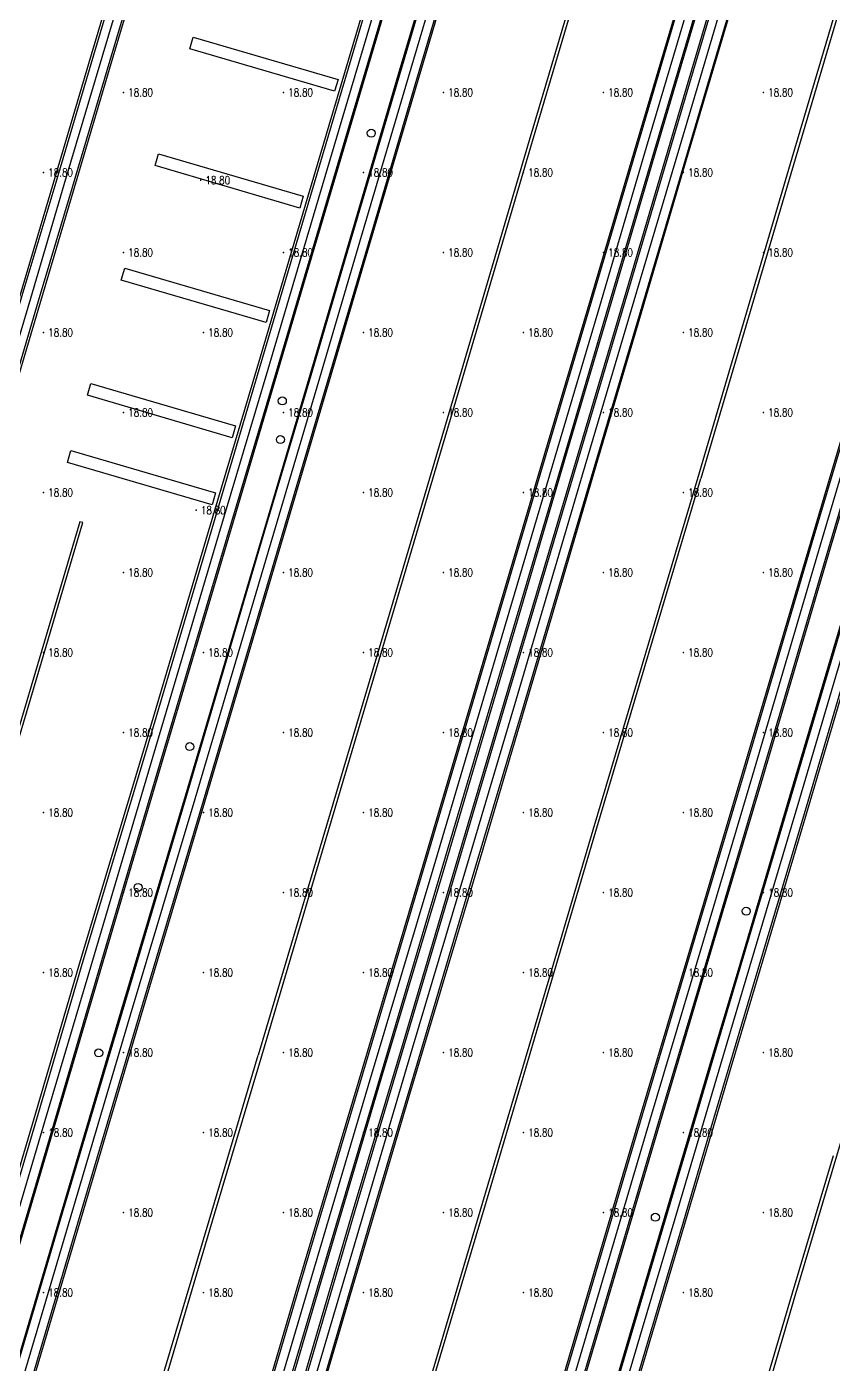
# Model space of a CAD drawing. Extents: x 404846 to 408477, y 3390929 to 3392894.
# Drawn here: x 405959.3 to 406060.1, y 3391855.4 to 3392022.6 of the extents above; entities that cross this region are included whole.
import ezdxf
from ezdxf.enums import TextEntityAlignment as Align

# ---------------------------------------------------------------- set-up
doc = ezdxf.new("R2010")
doc.units = 0
doc.header["$LTSCALE"] = 0.5
doc.layers.get('0').update_dxf_attribs({"linetype": 'CONTINUOUS'})
for name, color, linetype in [('3221', 6, 'CONTINUOUS'), ('FZTZ', 7, 'CONTINUOUS'), ('GCD', 1, 'CONTINUOUS'), ('GXYZ', 2, 'CONTINUOUS'), ('SXSS', 5, 'CONTINUOUS'), ('ZBTZ', 3, 'CONTINUOUS')]:
    doc.layers.add(name, color=color, linetype=linetype)
doc.styles.add('HZ', font='rs.shx', dxfattribs={"width": 0.8, "bigfont": 'hztxt.shx'})
doc.linetypes.add('1161', pattern='A,0,[149,AAA.SHX,S=0.15,R=0,X=0,Y=0],-1.6', length=1.6)

# ---------------------------------------------------------------- blocks, each defined once
blk = doc.blocks.new('GC200')
at = {"linetype": 'Continuous', "const_width": 0.2, "flags": 128}
blk.add_lwpolyline([(-0.1, 0, 1), (0.1, 0, 1)], format="xyb", close=True, dxfattribs=at)
blk = doc.blocks.new('gc188')
blk.add_circle((0, 0), 1)

msp = doc.modelspace()

# ---------------------------------------------------------------- linework, layer by layer
at = {"layer": '3221', "color": 6}
for points in [[(405952.697, 3391855.963, 19.012), (405961.542, 3391885.756, 18.81), (405967.419, 3391905.494, 18.71), (405975.086, 3391931.432, 18.919), (405983.298, 3391959.114, 18.721), (405989.444, 3391979.814, 18.691), (405993.647, 3391994.035, 18.717), (405998.361, 3392009.915, 18.953), (406001.819, 3392021.556, 19.015), (406006.193, 3392036.387, 18.886), (406012.251, 3392056.836, 18.788), (406018.873, 3392079.137, 18.933), (406036.272, 3392137.785, 18.817), (406006.552, 3392146.602, 18.817), (405989.183, 3392088.056, 18.918), (405982.531, 3392065.651, 18.788), (405976.464, 3392045.174, 18.886), (405972.094, 3392030.354, 19.015), (405968.644, 3392018.74, 18.953), (405963.923, 3392002.839, 18.717), (405959.726, 3391988.638, 18.691), (405953.579, 3391967.934, 18.721)], [(406094.128, 3392055.217, 18.862), (406082.622, 3392016.381, 18.929), (406074.314, 3391988.368, 18.94), (406068.536, 3391968.828, 18.873), (406064.027, 3391953.59, 18.723), (406060.389, 3391941.359, 18.736), (406055.863, 3391926.08, 18.832), (406049.171, 3391903.535, 18.827), (406046, 3391892.878, 18.779), (406043.619, 3391884.843, 18.88), (406040.286, 3391873.61, 18.717), (406036.209, 3391859.869, 18.811), (406031.461, 3391843.84, 18.905), (406026.821, 3391828.153, 19), (406021.905, 3391811.667, 18.952), (406016.079, 3391791.968, 18.811), (406007.09, 3391761.577, 18.838)], [(406028.75, 3391966.608, 18.782), (406035.544, 3391989.487, 18.955), (406043.188, 3392015.292, 18.985), (406052.387, 3392046.324, 18.824)], [(405953.455, 3391835.78, 19.059), (405960.564, 3391859.622, 19.028), (405964.81, 3391874.022, 18.907), (405972.234, 3391899.079, 18.716), (405980.331, 3391926.096, 18.585), (405990.151, 3391959.289, 18.712), (405995.899, 3391978.726, 18.783), (406000.912, 3391995.709, 19.113), (406006.982, 3392016.29, 19.267), (406013.363, 3392037.825, 19.066)], [(406082.11, 3392037.517, 18.824), (406072.91, 3392006.484, 18.985), (406065.264, 3391980.673, 18.955), (406058.468, 3391957.784, 18.782), (406050, 3391929.06, 18.72), (406043.865, 3391908.413, 18.759), (406037.221, 3391886.1, 18.818), (406031.035, 3391865.231, 18.747), (406024.804, 3391844.073, 18.672), (406016.904, 3391817.436, 18.731), (406011.454, 3391799.073, 18.97), (406000.825, 3391763.413, 18.711), (405971.162, 3391772.201, 18.711), (405981.746, 3391807.928, 18.97), (405981.735, 3391807.893, 18.97), (405987.184, 3391826.253, 18.731), (405995.075, 3391852.859, 18.672), (406001.305, 3391874.015, 18.747), (406007.499, 3391894.911, 18.818), (406014.152, 3391917.252, 18.759), (406020.282, 3391937.882, 18.72), (406028.75, 3391966.608, 18.782)], [(406043.084, 3392029.013, 19.066), (406036.71, 3392007.501, 19.267), (406030.644, 3391986.937, 19.113), (406025.627, 3391969.935, 18.783), (406019.878, 3391950.496, 18.712), (406010.042, 3391917.248, 18.585), (406001.957, 3391890.272, 18.716), (405994.538, 3391865.236, 18.648), (405990.285, 3391850.81, 19.028), (405983.182, 3391826.986, 18.649), (405977.885, 3391808.938, 18.811), (405967.387, 3391773.347, 18.593), (405937.616, 3391782.183, 18.593)]]:
    msp.add_polyline3d(points, dxfattribs=at)
at = {"layer": 'FZTZ', "linetype": 'Continuous', "flags": 128}
for points, elevation in [([(405980.09, 3392021.308), (405998.189, 3392016.009), (405997.753, 3392014.522), (405979.655, 3392019.821), (405980.09, 3392021.308)], 28.214), ([(405975.738, 3392006.722), (405993.837, 3392001.424), (405993.402, 3391999.937), (405975.303, 3392005.235), (405975.738, 3392006.722)], 28.635), ([(405971.519, 3391992.424), (405989.618, 3391987.125), (405989.183, 3391985.638), (405971.084, 3391990.937), (405971.519, 3391992.424)], 28.176), ([(405967.28, 3391978.015), (405985.379, 3391972.716), (405984.943, 3391971.229), (405966.845, 3391976.528), (405967.28, 3391978.015)], 28.176), ([(405964.78, 3391969.633), (405982.879, 3391964.334), (405982.444, 3391962.847), (405964.345, 3391968.146), (405964.78, 3391969.633)], 28.176)]:
    msp.add_lwpolyline(points, close=True, dxfattribs=dict(at, elevation=elevation))
at = {"layer": 'SXSS', "linetype": 'Continuous', "flags": 128}
for points, elevation in [([(406043.02, 3392078.993), (406047.582, 3392094.247), (406047.965, 3392094.132), (406043.403, 3392078.879), (406043.404, 3392078.88), (406033.597, 3392045.773), (406022.461, 3392008.247), (406013.55, 3391977.985)], 18.838), ([(406074.367, 3392071.811), (406078.365, 3392085.116), (406078.748, 3392085.001), (406074.75, 3392071.695), (406074.751, 3392071.697), (406055.316, 3392006.048), (406043.526, 3391966.123)], 18.82), ([(406043.02, 3392078.993), (406033.213, 3392045.887), (406022.077, 3392008.361), (406013.166, 3391978.098), (406013.166, 3391978.099), (406006.269, 3391954.897), (405995.489, 3391918.534), (405988.215, 3391894.051)], 18.778), ([(406074.367, 3392071.811), (406054.932, 3392006.161), (406043.143, 3391966.236), (406043.143, 3391966.237), (406030.033, 3391922.167), (406024.514, 3391903.546)], 18.748), ([(406013.55, 3391977.985), (406006.652, 3391954.783), (405995.872, 3391918.421), (405988.598, 3391893.937), (405988.598, 3391893.936), (405982.44, 3391873.288), (405976.222, 3391852.305), (405970.146, 3391831.785), (405965.718, 3391816.856), (405965.335, 3391816.97), (405969.762, 3391831.899), (405975.839, 3391852.419), (405982.057, 3391873.402), (405988.215, 3391894.051)], 18.735), ([(406024.514, 3391903.546), (406016.927, 3391877.88), (406010.018, 3391854.687), (406002.918, 3391830.751), (405996.737, 3391809.896), (405997.121, 3391809.783), (406003.301, 3391830.637), (406010.401, 3391854.573), (406017.31, 3391877.767), (406024.897, 3391903.433), (406024.897, 3391903.432), (406030.417, 3391922.053), (406043.526, 3391966.123)], 18.833), ([(405923.671, 3391818.278), (405921.337, 3391810.481), (405921.734, 3391810.362), (405924.055, 3391818.165), (405927.409, 3391829.554), (405933.219, 3391849.177), (405938.285, 3391866.181), (405938.285, 3391866.182), (405966.287, 3391960.617), (405965.903, 3391960.73), (405937.902, 3391866.295)], 18.682), ([(406079.968, 3391947.042), (406072.754, 3391922.69), (406064.66, 3391895.343), (406060.492, 3391881.41), (406060.492, 3391881.411), (406055.378, 3391864.225), (406051.647, 3391851.538), (406044.156, 3391826.343), (406035.228, 3391796.24), (406034.845, 3391796.353), (406043.772, 3391826.457), (406051.264, 3391851.652), (406054.994, 3391864.338), (406060.109, 3391881.525)], 18.726)]:
    msp.add_lwpolyline(points, dxfattribs=dict(at, elevation=elevation))
at = {"layer": 'ZBTZ', "linetype": '1161', "flags": 128}
for points, elevation in [([(405987.426, 3392154.296), (405988.256, 3392154.061), (405987.701, 3392152.195), (405972.098, 3392099.682), (405964.35, 3392073.654), (405941.575, 3391996.636), (405932.452, 3391965.874), (405925.063, 3391940.843), (405914.546, 3391905.496), (405893.36, 3391834.059), (405882.783, 3391798.487), (405881.182, 3391793.167), (405898.827, 3391787.909), (405900.434, 3391793.268), (405913.725, 3391838.099), (405921.753, 3391865.142), (405930.603, 3391894.954), (405936.421, 3391914.656), (405944.093, 3391940.61), (405952.31, 3391968.311), (405958.458, 3391989.014), (405962.656, 3392003.215), (405967.377, 3392019.116), (405970.826, 3392030.729), (405975.197, 3392045.549), (405981.264, 3392066.027), (405987.919, 3392088.321), (406005.319, 3392146.968), (406005.822, 3392148.818), (406006.771, 3392148.528)], 18.806), ([(406017.826, 3392079.448), (406011.204, 3392057.147), (406005.145, 3392036.697), (406000.772, 3392021.866), (405997.314, 3392010.226), (405992.599, 3391994.345), (405988.396, 3391980.124), (405982.278, 3391959.417), (405974.065, 3391931.734), (405966.292, 3391905.801), (405960.488, 3391886.067), (405951.643, 3391856.275), (405943.287, 3391827.987), (405930.419, 3391784.588), (405932.489, 3391783.974), (405945.407, 3391827.396), (405953.8, 3391855.636), (405962.645, 3391885.43), (405968.448, 3391905.189), (405976.115, 3391931.127), (405984.327, 3391958.809), (405990.478, 3391979.509), (405994.681, 3391993.728), (405999.395, 3392009.608), (406002.853, 3392021.25), (406007.227, 3392036.081), (406013.285, 3392056.53), (406019.926, 3392078.825), (406037.26, 3392137.25), (406035.156, 3392137.874), (406029.043, 3392117.267), (406017.823, 3392079.449)], 18.828), ([(406071.079, 3392127.192), (406073.176, 3392126.57), (406058.271, 3392076.323), (406048.82, 3392044.567), (406044.114, 3392028.708), (406037.741, 3392007.197), (406031.675, 3391986.633), (406026.657, 3391969.631), (406020.889, 3391950.197), (406011.052, 3391916.947), (406003.022, 3391889.96), (405995.553, 3391864.936), (405991.3, 3391850.509), (405984.197, 3391826.685), (405978.871, 3391808.556), (405968.447, 3391773.326), (405966.375, 3391773.939), (405976.799, 3391809.169), (405982.12, 3391827.3), (405989.223, 3391851.125), (405993.476, 3391865.55), (406000.934, 3391890.575), (406008.957, 3391917.571), (406018.793, 3391950.817), (406024.541, 3391970.256), (406029.576, 3391987.252), (406035.642, 3392007.817), (406042.016, 3392029.33), (406046.722, 3392045.19), (406056.157, 3392076.951)], 18.848), ([(405996.98, 3392109.756), (405990.42, 3392087.585), (405983.796, 3392065.276), (405977.73, 3392044.8), (405973.359, 3392029.979), (405969.909, 3392018.364), (405965.188, 3392002.465), (405960.983, 3391988.265), (405954.835, 3391967.561), (405946.618, 3391939.862), (405938.95, 3391913.906), (405933.088, 3391894.215), (405924.238, 3391864.405), (405916.051, 3391836.797), (405907.627, 3391808.451), (405934.86, 3391800.368), (405942.999, 3391828.072), (405951.355, 3391856.36), (405960.2, 3391886.152), (405966.004, 3391905.886), (405973.791, 3391931.815), (405982.004, 3391959.498), (405988.17, 3391980.191), (405992.373, 3391994.412), (405997.088, 3392010.293), (406000.546, 3392021.933), (406004.919, 3392036.764), (406010.978, 3392057.214), (406017.62, 3392079.509), (406028.696, 3392116.842), (406017.908, 3392120.045), (406013.966, 3392121.216)], 18.831), ([(406089.221, 3392056.96), (406083.354, 3392037.149), (406074.153, 3392006.115), (406066.507, 3391980.304), (406059.712, 3391957.416), (406051.23, 3391928.695), (406045.095, 3391908.047), (406038.459, 3391885.733), (406026.042, 3391843.707), (406018.142, 3391817.069), (406012.692, 3391798.705), (406001.53, 3391761.165), (406005.275, 3391760.047), (406014.855, 3391792.33), (406020.682, 3391812.03), (406025.597, 3391828.516), (406030.237, 3391844.203), (406034.985, 3391860.232), (406039.062, 3391873.972), (406042.425, 3391885.197), (406044.806, 3391893.232), (406047.977, 3391903.89), (406054.669, 3391926.434), (406059.196, 3391941.713), (406062.834, 3391953.945), (406067.364, 3391969.175), (406073.143, 3391988.715), (406081.451, 3392016.728), (406092.917, 3392055.584), (406111.314, 3392117.623), (406107.567, 3392118.802), (406089.225, 3392056.958)], 18.824), ([(406060.084, 3392090.99), (406055.954, 3392077.011), (406046.519, 3392045.25), (406041.813, 3392029.39), (406035.439, 3392007.877), (406029.373, 3391987.312), (406024.326, 3391970.319), (406018.578, 3391950.88), (406008.742, 3391917.635), (406000.686, 3391890.649), (405993.229, 3391865.623), (405988.976, 3391851.198), (405981.873, 3391827.373), (405976.567, 3391809.238), (405966.064, 3391773.739), (405964.539, 3391768.492), (405937.247, 3391776.529), (405938.861, 3391781.813), (405949.387, 3391817.302), (405954.702, 3391835.411), (405961.81, 3391859.253), (405966.056, 3391873.654), (405973.48, 3391898.709), (405981.544, 3391925.734), (405991.365, 3391958.93), (405997.113, 3391978.367), (406002.136, 3391995.348), (406008.206, 3392015.928), (406014.586, 3392037.463), (406019.295, 3392053.333), (406028.79, 3392085.08), (406033.012, 3392099.08)], 18.872), ([(406093.639, 3392081.037), (406086.739, 3392057.695), (406080.888, 3392037.879), (406071.688, 3392006.846), (406064.042, 3391981.035), (406057.246, 3391958.146), (406048.747, 3391929.432), (406042.612, 3391908.786), (406035.971, 3391886.471), (406023.554, 3391844.443), (406015.655, 3391817.807), (406010.205, 3391799.444), (405999.644, 3391763.845), (405998.121, 3391758.826), (405997.71, 3391758.488), (405970.798, 3391766.486), (405972.976, 3391773.763), (405982.917, 3391807.362), (405988.255, 3391825.483), (405995.358, 3391849.306), (405999.612, 3391863.735), (406007.048, 3391888.771), (406015.102, 3391915.744), (406024.941, 3391949), (406030.675, 3391968.446), (406035.693, 3391985.447), (406041.758, 3392006.009), (406048.13, 3392027.517), (406052.835, 3392043.375), (406059.684, 3392066.19), (406066.428, 3392089.108)], 18.787), ([(406102.406, 3392078.338), (406095.391, 3392054.842), (406083.885, 3392016.006), (406075.578, 3391987.994), (406069.799, 3391968.454), (406065.29, 3391953.216), (406061.676, 3391940.977), (406057.15, 3391925.699), (406050.458, 3391903.152), (406047.287, 3391892.495), (406044.906, 3391884.462), (406041.567, 3391873.232), (406037.49, 3391859.49), (406032.742, 3391843.461), (406028.101, 3391827.772), (406023.186, 3391811.287), (406017.36, 3391791.589), (406008.371, 3391761.252)], 18.848)]:
    msp.add_lwpolyline(points, dxfattribs=dict(at, elevation=elevation))
for points, elevation in [([(405981.508, 3392065.955), (405975.441, 3392045.477), (405971.071, 3392030.656), (405967.621, 3392019.043), (405962.9, 3392003.142), (405958.651, 3391988.957), (405952.504, 3391968.253), (405944.287, 3391940.552), (405936.615, 3391914.599), (405930.815, 3391894.891), (405921.964, 3391865.079), (405900.686, 3391793.405), (405902.771, 3391792.787), (405924.027, 3391864.468), (405932.877, 3391894.278), (405938.739, 3391913.969), (405946.39, 3391939.929), (405954.608, 3391967.629), (405960.755, 3391988.332), (405964.984, 3392002.525), (405969.705, 3392018.425), (405973.155, 3392030.04), (405977.525, 3392044.861), (405983.592, 3392065.337), (405990.259, 3392087.627), (406007.591, 3392146.048), (406005.468, 3392146.678), (405988.136, 3392088.256), (405981.508, 3392065.955)], 18.839), ([(406026.288, 3392085.824), (406041.828, 3392138.29), (406038.068, 3392139.293), (406020.112, 3392078.77), (406013.441, 3392056.484), (406007.383, 3392036.035), (406003.009, 3392021.204), (405999.551, 3392009.562), (405994.836, 3391993.682), (405990.634, 3391979.463), (405984.501, 3391958.757), (405976.289, 3391931.076), (405968.622, 3391905.137), (405962.789, 3391885.387), (405953.944, 3391855.593), (405945.55, 3391827.354), (405931.967, 3391781.856), (405935.854, 3391780.683), (405946.945, 3391818.019), (405952.261, 3391836.133), (405959.37, 3391859.976), (405963.615, 3391874.375), (405971.04, 3391899.432), (405979.117, 3391926.457), (405988.937, 3391959.648), (405994.678, 3391979.086), (405999.691, 3391996.07), (406005.761, 3392016.651), (406012.143, 3392038.187), (406016.851, 3392054.058), (406026.288, 3392085.824)], 18.86), ([(406041.404, 3392136.026), (406043.477, 3392135.411), (406028.563, 3392085.136), (406028.322, 3392084.348), (406014.383, 3392037.523), (406008.002, 3392015.988), (406001.932, 3391995.408), (405996.907, 3391978.428), (405991.159, 3391958.991), (405981.338, 3391925.796), (405973.241, 3391898.777), (405965.825, 3391873.722), (405961.579, 3391859.321), (405954.47, 3391835.479), (405949.155, 3391817.37), (405938.729, 3391782.173), (405936.648, 3391782.792), (405947.079, 3391817.98), (405952.396, 3391836.093), (405959.505, 3391859.936), (405963.75, 3391874.336), (405971.174, 3391899.393), (405979.231, 3391926.423), (405989.051, 3391959.614), (405994.807, 3391979.048), (405999.819, 3391996.032), (406005.89, 3392016.613), (406012.271, 3392038.149), (406016.98, 3392054.02), (406026.178, 3392084.985), (406041.404, 3392136.026)], 18.889), ([(406057.035, 3392066.505), (406075.347, 3392128.252), (406073.988, 3392128.626), (406058.456, 3392076.268), (406049.001, 3392044.514), (406044.295, 3392028.654), (406037.922, 3392007.143), (406031.856, 3391986.579), (406026.838, 3391969.577), (406021.105, 3391950.133), (406011.267, 3391916.883), (406003.215, 3391889.912), (405995.776, 3391864.87), (405991.523, 3391850.443), (405984.42, 3391826.619), (405979.081, 3391808.494), (405968.029, 3391771.141), (405969.332, 3391770.726), (405980.465, 3391808.307), (405985.885, 3391826.639), (405993.775, 3391853.243), (406000.005, 3391874.399), (406006.242, 3391895.277), (406012.875, 3391917.632), (406019.004, 3391938.261), (406027.521, 3391966.98), (406034.309, 3391989.853), (406041.953, 3392015.658), (406051.153, 3392046.69), (406057.035, 3392066.505)], 18.819), ([(406066.022, 3392088.471), (406059.308, 3392065.831), (406053.466, 3392046.005), (406044.266, 3392014.972), (406036.622, 3391989.167), (406029.828, 3391966.288), (406021.306, 3391937.578), (406015.175, 3391916.947), (406008.522, 3391894.606), (406008.527, 3391894.606), (406002.333, 3391873.711), (405996.102, 3391852.555), (405988.212, 3391825.948), (405982.778, 3391807.622), (405972.283, 3391772.198), (405970.182, 3391772.821), (405980.676, 3391808.245), (405986.129, 3391826.566), (405994.019, 3391853.171), (406000.25, 3391874.327), (406006.444, 3391895.223), (406013.091, 3391917.568), (406019.221, 3391938.197), (406027.729, 3391966.911), (406034.523, 3391989.79), (406042.167, 3392015.594), (406051.366, 3392046.627), (406057.232, 3392066.433), (406057.22, 3392066.45), (406074.926, 3392126.152), (406077.014, 3392125.532), (406066.022, 3392088.471)], 18.79), ([(406081.077, 3392037.824), (406071.877, 3392006.79), (406064.231, 3391980.979), (406057.434, 3391958.09), (406048.935, 3391929.376), (406042.8, 3391908.73), (406036.16, 3391886.415), (406023.742, 3391844.387), (406015.843, 3391817.751), (406010.393, 3391799.388), (405999.888, 3391763.977), (406001.985, 3391763.352), (406012.508, 3391798.76), (406017.958, 3391817.123), (406025.858, 3391843.761), (406038.3, 3391885.779), (406044.945, 3391908.092), (406051.08, 3391928.739), (406059.554, 3391957.463), (406066.35, 3391980.351), (406073.996, 3392006.162), (406083.196, 3392037.196), (406089.063, 3392057.007), (406106.705, 3392116.641), (406104.61, 3392117.263), (406086.927, 3392057.64), (406081.077, 3392037.824)], 18.799), ([(406110.882, 3392115.475), (406113.001, 3392114.847), (406095.181, 3392054.904), (406083.675, 3392016.068), (406075.368, 3391988.056), (406069.59, 3391968.516), (406065.081, 3391953.278), (406061.434, 3391941.048), (406056.908, 3391925.77), (406050.216, 3391903.224), (406047.045, 3391892.567), (406044.664, 3391884.534), (406041.358, 3391873.294), (406037.28, 3391859.552), (406032.533, 3391843.523), (406027.892, 3391827.834), (406022.977, 3391811.349), (406017.151, 3391791.651), (406008.228, 3391761.516), (406006.121, 3391762.143), (406015.035, 3391792.277), (406020.861, 3391811.977), (406025.777, 3391828.463), (406030.417, 3391844.149), (406035.165, 3391860.179), (406039.242, 3391873.919), (406042.584, 3391885.151), (406044.965, 3391893.185), (406048.135, 3391903.843), (406054.827, 3391926.387), (406059.354, 3391941.666), (406062.992, 3391953.898), (406067.494, 3391969.136), (406073.272, 3391988.676), (406081.58, 3392016.689), (406093.086, 3392055.525), (406110.882, 3392115.475)], 18.847)]:
    msp.add_lwpolyline(points, close=True, dxfattribs=dict(at, elevation=elevation))

# ---------------------------------------------------------------- block references
at = {"layer": 'GCD', "linetype": 'Continuous'}
ref = msp.add_blockref('GC200', (405971.358, 3392014.379, 18.8), dxfattribs=dict(at, xscale=0.5, yscale=0.5, zscale=0.5))
ref.add_attrib('height', '18.80', dxfattribs={"linetype": 'Continuous', "height": 1, "style": 'HZ', "width": 0.8}).set_placement((405971.958, 3392014.379, 18.8), align=Align.MIDDLE_LEFT)
ref = msp.add_blockref('GC200', (405991.358, 3392014.379, 18.8), dxfattribs=dict(at, xscale=0.5, yscale=0.5, zscale=0.5))
ref.add_attrib('height', '18.80', dxfattribs={"linetype": 'Continuous', "height": 1, "style": 'HZ', "width": 0.8}).set_placement((405991.958, 3392014.379, 18.8), align=Align.MIDDLE_LEFT)
ref = msp.add_blockref('GC200', (406011.358, 3392014.379, 18.8), dxfattribs=dict(at, xscale=0.5, yscale=0.5, zscale=0.5))
ref.add_attrib('height', '18.80', dxfattribs={"linetype": 'Continuous', "height": 1, "style": 'HZ', "width": 0.8}).set_placement((406011.958, 3392014.379, 18.8), align=Align.MIDDLE_LEFT)
ref = msp.add_blockref('GC200', (406031.358, 3392014.379, 18.8), dxfattribs=dict(at, xscale=0.5, yscale=0.5, zscale=0.5))
ref.add_attrib('height', '18.80', dxfattribs={"linetype": 'Continuous', "height": 1, "style": 'HZ', "width": 0.8}).set_placement((406031.958, 3392014.379, 18.8), align=Align.MIDDLE_LEFT)
ref = msp.add_blockref('GC200', (406051.358, 3392014.379, 18.8), dxfattribs=dict(at, xscale=0.5, yscale=0.5, zscale=0.5))
ref.add_attrib('height', '18.80', dxfattribs={"linetype": 'Continuous', "height": 1, "style": 'HZ', "width": 0.8}).set_placement((406051.958, 3392014.379, 18.8), align=Align.MIDDLE_LEFT)
ref = msp.add_blockref('GC200', (405961.358, 3392004.379, 18.8), dxfattribs=dict(at, xscale=0.5, yscale=0.5, zscale=0.5))
ref.add_attrib('height', '18.80', dxfattribs={"linetype": 'Continuous', "height": 1, "style": 'HZ', "width": 0.8}).set_placement((405961.958, 3392004.379, 18.8), align=Align.MIDDLE_LEFT)
ref = msp.add_blockref('GC200', (405981.007, 3392003.405, 18.8), dxfattribs=dict(at, xscale=0.5, yscale=0.5, zscale=0.5))
ref.add_attrib('height', '18.80', dxfattribs={"linetype": 'Continuous', "height": 1, "style": 'HZ', "width": 0.8}).set_placement((405981.607, 3392003.405, 18.8), align=Align.MIDDLE_LEFT)
ref = msp.add_blockref('GC200', (406001.358, 3392004.379, 18.8), dxfattribs=dict(at, xscale=0.5, yscale=0.5, zscale=0.5))
ref.add_attrib('height', '18.80', dxfattribs={"linetype": 'Continuous', "height": 1, "style": 'HZ', "width": 0.8}).set_placement((406001.958, 3392004.379, 18.8), align=Align.MIDDLE_LEFT)
ref = msp.add_blockref('GC200', (406021.358, 3392004.379, 18.8), dxfattribs=dict(at, xscale=0.5, yscale=0.5, zscale=0.5))
ref.add_attrib('height', '18.80', dxfattribs={"linetype": 'Continuous', "height": 1, "style": 'HZ', "width": 0.8}).set_placement((406021.958, 3392004.379, 18.8), align=Align.MIDDLE_LEFT)
ref = msp.add_blockref('GC200', (406041.358, 3392004.379, 18.8), dxfattribs=dict(at, xscale=0.5, yscale=0.5, zscale=0.5))
ref.add_attrib('height', '18.80', dxfattribs={"linetype": 'Continuous', "height": 1, "style": 'HZ', "width": 0.8}).set_placement((406041.958, 3392004.379, 18.8), align=Align.MIDDLE_LEFT)
ref = msp.add_blockref('GC200', (405971.358, 3391994.379, 18.8), dxfattribs=dict(at, xscale=0.5, yscale=0.5, zscale=0.5))
ref.add_attrib('height', '18.80', dxfattribs={"linetype": 'Continuous', "height": 1, "style": 'HZ', "width": 0.8}).set_placement((405971.958, 3391994.379, 18.8), align=Align.MIDDLE_LEFT)
ref = msp.add_blockref('GC200', (405991.358, 3391994.379, 18.8), dxfattribs=dict(at, xscale=0.5, yscale=0.5, zscale=0.5))
ref.add_attrib('height', '18.80', dxfattribs={"linetype": 'Continuous', "height": 1, "style": 'HZ', "width": 0.8}).set_placement((405991.958, 3391994.379, 18.8), align=Align.MIDDLE_LEFT)
ref = msp.add_blockref('GC200', (406011.358, 3391994.379, 18.8), dxfattribs=dict(at, xscale=0.5, yscale=0.5, zscale=0.5))
ref.add_attrib('height', '18.80', dxfattribs={"linetype": 'Continuous', "height": 1, "style": 'HZ', "width": 0.8}).set_placement((406011.958, 3391994.379, 18.8), align=Align.MIDDLE_LEFT)
ref = msp.add_blockref('GC200', (406031.358, 3391994.379, 18.8), dxfattribs=dict(at, xscale=0.5, yscale=0.5, zscale=0.5))
ref.add_attrib('height', '18.80', dxfattribs={"linetype": 'Continuous', "height": 1, "style": 'HZ', "width": 0.8}).set_placement((406031.958, 3391994.379, 18.8), align=Align.MIDDLE_LEFT)
ref = msp.add_blockref('GC200', (406051.358, 3391994.379, 18.8), dxfattribs=dict(at, xscale=0.5, yscale=0.5, zscale=0.5))
ref.add_attrib('height', '18.80', dxfattribs={"linetype": 'Continuous', "height": 1, "style": 'HZ', "width": 0.8}).set_placement((406051.958, 3391994.379, 18.8), align=Align.MIDDLE_LEFT)
ref = msp.add_blockref('GC200', (405961.358, 3391984.379, 18.8), dxfattribs=dict(at, xscale=0.5, yscale=0.5, zscale=0.5))
ref.add_attrib('height', '18.80', dxfattribs={"linetype": 'Continuous', "height": 1, "style": 'HZ', "width": 0.8}).set_placement((405961.958, 3391984.379, 18.8), align=Align.MIDDLE_LEFT)
ref = msp.add_blockref('GC200', (405981.358, 3391984.379, 18.8), dxfattribs=dict(at, xscale=0.5, yscale=0.5, zscale=0.5))
ref.add_attrib('height', '18.80', dxfattribs={"linetype": 'Continuous', "height": 1, "style": 'HZ', "width": 0.8}).set_placement((405981.958, 3391984.379, 18.8), align=Align.MIDDLE_LEFT)
ref = msp.add_blockref('GC200', (406001.358, 3391984.379, 18.8), dxfattribs=dict(at, xscale=0.5, yscale=0.5, zscale=0.5))
ref.add_attrib('height', '18.80', dxfattribs={"linetype": 'Continuous', "height": 1, "style": 'HZ', "width": 0.8}).set_placement((406001.958, 3391984.379, 18.8), align=Align.MIDDLE_LEFT)
ref = msp.add_blockref('GC200', (406021.358, 3391984.379, 18.8), dxfattribs=dict(at, xscale=0.5, yscale=0.5, zscale=0.5))
ref.add_attrib('height', '18.80', dxfattribs={"linetype": 'Continuous', "height": 1, "style": 'HZ', "width": 0.8}).set_placement((406021.958, 3391984.379, 18.8), align=Align.MIDDLE_LEFT)
ref = msp.add_blockref('GC200', (406041.358, 3391984.379, 18.8), dxfattribs=dict(at, xscale=0.5, yscale=0.5, zscale=0.5))
ref.add_attrib('height', '18.80', dxfattribs={"linetype": 'Continuous', "height": 1, "style": 'HZ', "width": 0.8}).set_placement((406041.958, 3391984.379, 18.8), align=Align.MIDDLE_LEFT)
ref = msp.add_blockref('GC200', (405971.358, 3391974.379, 18.8), dxfattribs=dict(at, xscale=0.5, yscale=0.5, zscale=0.5))
ref.add_attrib('height', '18.80', dxfattribs={"linetype": 'Continuous', "height": 1, "style": 'HZ', "width": 0.8}).set_placement((405971.958, 3391974.379, 18.8), align=Align.MIDDLE_LEFT)
ref = msp.add_blockref('GC200', (405991.358, 3391974.379, 18.8), dxfattribs=dict(at, xscale=0.5, yscale=0.5, zscale=0.5))
ref.add_attrib('height', '18.80', dxfattribs={"linetype": 'Continuous', "height": 1, "style": 'HZ', "width": 0.8}).set_placement((405991.958, 3391974.379, 18.8), align=Align.MIDDLE_LEFT)
ref = msp.add_blockref('GC200', (406011.358, 3391974.379, 18.8), dxfattribs=dict(at, xscale=0.5, yscale=0.5, zscale=0.5))
ref.add_attrib('height', '18.80', dxfattribs={"linetype": 'Continuous', "height": 1, "style": 'HZ', "width": 0.8}).set_placement((406011.958, 3391974.379, 18.8), align=Align.MIDDLE_LEFT)
ref = msp.add_blockref('GC200', (406031.358, 3391974.379, 18.8), dxfattribs=dict(at, xscale=0.5, yscale=0.5, zscale=0.5))
ref.add_attrib('height', '18.80', dxfattribs={"linetype": 'Continuous', "height": 1, "style": 'HZ', "width": 0.8}).set_placement((406031.958, 3391974.379, 18.8), align=Align.MIDDLE_LEFT)
ref = msp.add_blockref('GC200', (406051.358, 3391974.379, 18.8), dxfattribs=dict(at, xscale=0.5, yscale=0.5, zscale=0.5))
ref.add_attrib('height', '18.80', dxfattribs={"linetype": 'Continuous', "height": 1, "style": 'HZ', "width": 0.8}).set_placement((406051.958, 3391974.379, 18.8), align=Align.MIDDLE_LEFT)
ref = msp.add_blockref('GC200', (405961.358, 3391964.379, 18.8), dxfattribs=dict(at, xscale=0.5, yscale=0.5, zscale=0.5))
ref.add_attrib('height', '18.80', dxfattribs={"linetype": 'Continuous', "height": 1, "style": 'HZ', "width": 0.8}).set_placement((405961.958, 3391964.379, 18.8), align=Align.MIDDLE_LEFT)
ref = msp.add_blockref('GC200', (406001.358, 3391964.379, 18.8), dxfattribs=dict(at, xscale=0.5, yscale=0.5, zscale=0.5))
ref.add_attrib('height', '18.80', dxfattribs={"linetype": 'Continuous', "height": 1, "style": 'HZ', "width": 0.8}).set_placement((406001.958, 3391964.379, 18.8), align=Align.MIDDLE_LEFT)
ref = msp.add_blockref('GC200', (406021.358, 3391964.379, 18.8), dxfattribs=dict(at, xscale=0.5, yscale=0.5, zscale=0.5))
ref.add_attrib('height', '18.80', dxfattribs={"linetype": 'Continuous', "height": 1, "style": 'HZ', "width": 0.8}).set_placement((406021.958, 3391964.379, 18.8), align=Align.MIDDLE_LEFT)
ref = msp.add_blockref('GC200', (406041.358, 3391964.379, 18.8), dxfattribs=dict(at, xscale=0.5, yscale=0.5, zscale=0.5))
ref.add_attrib('height', '18.80', dxfattribs={"linetype": 'Continuous', "height": 1, "style": 'HZ', "width": 0.8}).set_placement((406041.958, 3391964.379, 18.8), align=Align.MIDDLE_LEFT)
ref = msp.add_blockref('GC200', (405980.446, 3391962.167, 18.8), dxfattribs=dict(at, xscale=0.5, yscale=0.5, zscale=0.5))
ref.add_attrib('height', '18.80', dxfattribs={"linetype": 'Continuous', "height": 1, "style": 'HZ', "width": 0.8}).set_placement((405981.046, 3391962.167, 18.8), align=Align.MIDDLE_LEFT)
ref = msp.add_blockref('GC200', (405971.358, 3391954.379, 18.8), dxfattribs=dict(at, xscale=0.5, yscale=0.5, zscale=0.5))
ref.add_attrib('height', '18.80', dxfattribs={"linetype": 'Continuous', "height": 1, "style": 'HZ', "width": 0.8}).set_placement((405971.958, 3391954.379, 18.8), align=Align.MIDDLE_LEFT)
ref = msp.add_blockref('GC200', (405991.358, 3391954.379, 18.8), dxfattribs=dict(at, xscale=0.5, yscale=0.5, zscale=0.5))
ref.add_attrib('height', '18.80', dxfattribs={"linetype": 'Continuous', "height": 1, "style": 'HZ', "width": 0.8}).set_placement((405991.958, 3391954.379, 18.8), align=Align.MIDDLE_LEFT)
ref = msp.add_blockref('GC200', (406011.358, 3391954.379, 18.8), dxfattribs=dict(at, xscale=0.5, yscale=0.5, zscale=0.5))
ref.add_attrib('height', '18.80', dxfattribs={"linetype": 'Continuous', "height": 1, "style": 'HZ', "width": 0.8}).set_placement((406011.958, 3391954.379, 18.8), align=Align.MIDDLE_LEFT)
ref = msp.add_blockref('GC200', (406031.358, 3391954.379, 18.8), dxfattribs=dict(at, xscale=0.5, yscale=0.5, zscale=0.5))
ref.add_attrib('height', '18.80', dxfattribs={"linetype": 'Continuous', "height": 1, "style": 'HZ', "width": 0.8}).set_placement((406031.958, 3391954.379, 18.8), align=Align.MIDDLE_LEFT)
ref = msp.add_blockref('GC200', (406051.358, 3391954.379, 18.8), dxfattribs=dict(at, xscale=0.5, yscale=0.5, zscale=0.5))
ref.add_attrib('height', '18.80', dxfattribs={"linetype": 'Continuous', "height": 1, "style": 'HZ', "width": 0.8}).set_placement((406051.958, 3391954.379, 18.8), align=Align.MIDDLE_LEFT)
ref = msp.add_blockref('GC200', (405961.358, 3391944.379, 18.8), dxfattribs=dict(at, xscale=0.5, yscale=0.5, zscale=0.5))
ref.add_attrib('height', '18.80', dxfattribs={"linetype": 'Continuous', "height": 1, "style": 'HZ', "width": 0.8}).set_placement((405961.958, 3391944.379, 18.8), align=Align.MIDDLE_LEFT)
ref = msp.add_blockref('GC200', (405981.358, 3391944.379, 18.8), dxfattribs=dict(at, xscale=0.5, yscale=0.5, zscale=0.5))
ref.add_attrib('height', '18.80', dxfattribs={"linetype": 'Continuous', "height": 1, "style": 'HZ', "width": 0.8}).set_placement((405981.958, 3391944.379, 18.8), align=Align.MIDDLE_LEFT)
ref = msp.add_blockref('GC200', (406001.358, 3391944.379, 18.8), dxfattribs=dict(at, xscale=0.5, yscale=0.5, zscale=0.5))
ref.add_attrib('height', '18.80', dxfattribs={"linetype": 'Continuous', "height": 1, "style": 'HZ', "width": 0.8}).set_placement((406001.958, 3391944.379, 18.8), align=Align.MIDDLE_LEFT)
ref = msp.add_blockref('GC200', (406021.358, 3391944.379, 18.8), dxfattribs=dict(at, xscale=0.5, yscale=0.5, zscale=0.5))
ref.add_attrib('height', '18.80', dxfattribs={"linetype": 'Continuous', "height": 1, "style": 'HZ', "width": 0.8}).set_placement((406021.958, 3391944.379, 18.8), align=Align.MIDDLE_LEFT)
ref = msp.add_blockref('GC200', (406041.358, 3391944.379, 18.8), dxfattribs=dict(at, xscale=0.5, yscale=0.5, zscale=0.5))
ref.add_attrib('height', '18.80', dxfattribs={"linetype": 'Continuous', "height": 1, "style": 'HZ', "width": 0.8}).set_placement((406041.958, 3391944.379, 18.8), align=Align.MIDDLE_LEFT)
ref = msp.add_blockref('GC200', (405971.358, 3391934.379, 18.8), dxfattribs=dict(at, xscale=0.5, yscale=0.5, zscale=0.5))
ref.add_attrib('height', '18.80', dxfattribs={"linetype": 'Continuous', "height": 1, "style": 'HZ', "width": 0.8}).set_placement((405971.958, 3391934.379, 18.8), align=Align.MIDDLE_LEFT)
ref = msp.add_blockref('GC200', (405991.358, 3391934.379, 18.8), dxfattribs=dict(at, xscale=0.5, yscale=0.5, zscale=0.5))
ref.add_attrib('height', '18.80', dxfattribs={"linetype": 'Continuous', "height": 1, "style": 'HZ', "width": 0.8}).set_placement((405991.958, 3391934.379, 18.8), align=Align.MIDDLE_LEFT)
ref = msp.add_blockref('GC200', (406011.358, 3391934.379, 18.8), dxfattribs=dict(at, xscale=0.5, yscale=0.5, zscale=0.5))
ref.add_attrib('height', '18.80', dxfattribs={"linetype": 'Continuous', "height": 1, "style": 'HZ', "width": 0.8}).set_placement((406011.958, 3391934.379, 18.8), align=Align.MIDDLE_LEFT)
ref = msp.add_blockref('GC200', (406031.358, 3391934.379, 18.8), dxfattribs=dict(at, xscale=0.5, yscale=0.5, zscale=0.5))
ref.add_attrib('height', '18.80', dxfattribs={"linetype": 'Continuous', "height": 1, "style": 'HZ', "width": 0.8}).set_placement((406031.958, 3391934.379, 18.8), align=Align.MIDDLE_LEFT)
ref = msp.add_blockref('GC200', (406051.358, 3391934.379, 18.8), dxfattribs=dict(at, xscale=0.5, yscale=0.5, zscale=0.5))
ref.add_attrib('height', '18.80', dxfattribs={"linetype": 'Continuous', "height": 1, "style": 'HZ', "width": 0.8}).set_placement((406051.958, 3391934.379, 18.8), align=Align.MIDDLE_LEFT)
ref = msp.add_blockref('GC200', (405961.358, 3391924.379, 18.8), dxfattribs=dict(at, xscale=0.5, yscale=0.5, zscale=0.5))
ref.add_attrib('height', '18.80', dxfattribs={"linetype": 'Continuous', "height": 1, "style": 'HZ', "width": 0.8}).set_placement((405961.958, 3391924.379, 18.8), align=Align.MIDDLE_LEFT)
ref = msp.add_blockref('GC200', (405981.358, 3391924.379, 18.8), dxfattribs=dict(at, xscale=0.5, yscale=0.5, zscale=0.5))
ref.add_attrib('height', '18.80', dxfattribs={"linetype": 'Continuous', "height": 1, "style": 'HZ', "width": 0.8}).set_placement((405981.958, 3391924.379, 18.8), align=Align.MIDDLE_LEFT)
ref = msp.add_blockref('GC200', (406001.358, 3391924.379, 18.8), dxfattribs=dict(at, xscale=0.5, yscale=0.5, zscale=0.5))
ref.add_attrib('height', '18.80', dxfattribs={"linetype": 'Continuous', "height": 1, "style": 'HZ', "width": 0.8}).set_placement((406001.958, 3391924.379, 18.8), align=Align.MIDDLE_LEFT)
ref = msp.add_blockref('GC200', (406021.358, 3391924.379, 18.8), dxfattribs=dict(at, xscale=0.5, yscale=0.5, zscale=0.5))
ref.add_attrib('height', '18.80', dxfattribs={"linetype": 'Continuous', "height": 1, "style": 'HZ', "width": 0.8}).set_placement((406021.958, 3391924.379, 18.8), align=Align.MIDDLE_LEFT)
ref = msp.add_blockref('GC200', (406041.358, 3391924.379, 18.8), dxfattribs=dict(at, xscale=0.5, yscale=0.5, zscale=0.5))
ref.add_attrib('height', '18.80', dxfattribs={"linetype": 'Continuous', "height": 1, "style": 'HZ', "width": 0.8}).set_placement((406041.958, 3391924.379, 18.8), align=Align.MIDDLE_LEFT)
ref = msp.add_blockref('GC200', (405971.358, 3391914.379, 18.8), dxfattribs=dict(at, xscale=0.5, yscale=0.5, zscale=0.5))
ref.add_attrib('height', '18.80', dxfattribs={"linetype": 'Continuous', "height": 1, "style": 'HZ', "width": 0.8}).set_placement((405971.958, 3391914.379, 18.8), align=Align.MIDDLE_LEFT)
ref = msp.add_blockref('GC200', (405991.358, 3391914.379, 18.8), dxfattribs=dict(at, xscale=0.5, yscale=0.5, zscale=0.5))
ref.add_attrib('height', '18.80', dxfattribs={"linetype": 'Continuous', "height": 1, "style": 'HZ', "width": 0.8}).set_placement((405991.958, 3391914.379, 18.8), align=Align.MIDDLE_LEFT)
ref = msp.add_blockref('GC200', (406011.358, 3391914.379, 18.8), dxfattribs=dict(at, xscale=0.5, yscale=0.5, zscale=0.5))
ref.add_attrib('height', '18.80', dxfattribs={"linetype": 'Continuous', "height": 1, "style": 'HZ', "width": 0.8}).set_placement((406011.958, 3391914.379, 18.8), align=Align.MIDDLE_LEFT)
ref = msp.add_blockref('GC200', (406031.358, 3391914.379, 18.8), dxfattribs=dict(at, xscale=0.5, yscale=0.5, zscale=0.5))
ref.add_attrib('height', '18.80', dxfattribs={"linetype": 'Continuous', "height": 1, "style": 'HZ', "width": 0.8}).set_placement((406031.958, 3391914.379, 18.8), align=Align.MIDDLE_LEFT)
ref = msp.add_blockref('GC200', (406051.358, 3391914.379, 18.8), dxfattribs=dict(at, xscale=0.5, yscale=0.5, zscale=0.5))
ref.add_attrib('height', '18.80', dxfattribs={"linetype": 'Continuous', "height": 1, "style": 'HZ', "width": 0.8}).set_placement((406051.958, 3391914.379, 18.8), align=Align.MIDDLE_LEFT)
ref = msp.add_blockref('GC200', (405961.358, 3391904.379, 18.8), dxfattribs=dict(at, xscale=0.5, yscale=0.5, zscale=0.5))
ref.add_attrib('height', '18.80', dxfattribs={"linetype": 'Continuous', "height": 1, "style": 'HZ', "width": 0.8}).set_placement((405961.958, 3391904.379, 18.8), align=Align.MIDDLE_LEFT)
ref = msp.add_blockref('GC200', (405981.358, 3391904.379, 18.8), dxfattribs=dict(at, xscale=0.5, yscale=0.5, zscale=0.5))
ref.add_attrib('height', '18.80', dxfattribs={"linetype": 'Continuous', "height": 1, "style": 'HZ', "width": 0.8}).set_placement((405981.958, 3391904.379, 18.8), align=Align.MIDDLE_LEFT)
ref = msp.add_blockref('GC200', (406001.358, 3391904.379, 18.8), dxfattribs=dict(at, xscale=0.5, yscale=0.5, zscale=0.5))
ref.add_attrib('height', '18.80', dxfattribs={"linetype": 'Continuous', "height": 1, "style": 'HZ', "width": 0.8}).set_placement((406001.958, 3391904.379, 18.8), align=Align.MIDDLE_LEFT)
ref = msp.add_blockref('GC200', (406021.358, 3391904.379, 18.8), dxfattribs=dict(at, xscale=0.5, yscale=0.5, zscale=0.5))
ref.add_attrib('height', '18.80', dxfattribs={"linetype": 'Continuous', "height": 1, "style": 'HZ', "width": 0.8}).set_placement((406021.958, 3391904.379, 18.8), align=Align.MIDDLE_LEFT)
ref = msp.add_blockref('GC200', (406041.358, 3391904.379, 18.8), dxfattribs=dict(at, xscale=0.5, yscale=0.5, zscale=0.5))
ref.add_attrib('height', '18.80', dxfattribs={"linetype": 'Continuous', "height": 1, "style": 'HZ', "width": 0.8}).set_placement((406041.958, 3391904.379, 18.8), align=Align.MIDDLE_LEFT)
ref = msp.add_blockref('GC200', (405971.358, 3391894.379, 18.8), dxfattribs=dict(at, xscale=0.5, yscale=0.5, zscale=0.5))
ref.add_attrib('height', '18.80', dxfattribs={"linetype": 'Continuous', "height": 1, "style": 'HZ', "width": 0.8}).set_placement((405971.958, 3391894.379, 18.8), align=Align.MIDDLE_LEFT)
ref = msp.add_blockref('GC200', (405991.358, 3391894.379, 18.8), dxfattribs=dict(at, xscale=0.5, yscale=0.5, zscale=0.5))
ref.add_attrib('height', '18.80', dxfattribs={"linetype": 'Continuous', "height": 1, "style": 'HZ', "width": 0.8}).set_placement((405991.958, 3391894.379, 18.8), align=Align.MIDDLE_LEFT)
ref = msp.add_blockref('GC200', (406011.358, 3391894.379, 18.8), dxfattribs=dict(at, xscale=0.5, yscale=0.5, zscale=0.5))
ref.add_attrib('height', '18.80', dxfattribs={"linetype": 'Continuous', "height": 1, "style": 'HZ', "width": 0.8}).set_placement((406011.958, 3391894.379, 18.8), align=Align.MIDDLE_LEFT)
ref = msp.add_blockref('GC200', (406031.358, 3391894.379, 18.8), dxfattribs=dict(at, xscale=0.5, yscale=0.5, zscale=0.5))
ref.add_attrib('height', '18.80', dxfattribs={"linetype": 'Continuous', "height": 1, "style": 'HZ', "width": 0.8}).set_placement((406031.958, 3391894.379, 18.8), align=Align.MIDDLE_LEFT)
ref = msp.add_blockref('GC200', (406051.358, 3391894.379, 18.8), dxfattribs=dict(at, xscale=0.5, yscale=0.5, zscale=0.5))
ref.add_attrib('height', '18.80', dxfattribs={"linetype": 'Continuous', "height": 1, "style": 'HZ', "width": 0.8}).set_placement((406051.958, 3391894.379, 18.8), align=Align.MIDDLE_LEFT)
ref = msp.add_blockref('GC200', (405961.358, 3391884.379, 18.8), dxfattribs=dict(at, xscale=0.5, yscale=0.5, zscale=0.5))
ref.add_attrib('height', '18.80', dxfattribs={"linetype": 'Continuous', "height": 1, "style": 'HZ', "width": 0.8}).set_placement((405961.958, 3391884.379, 18.8), align=Align.MIDDLE_LEFT)
ref = msp.add_blockref('GC200', (405981.358, 3391884.379, 18.8), dxfattribs=dict(at, xscale=0.5, yscale=0.5, zscale=0.5))
ref.add_attrib('height', '18.80', dxfattribs={"linetype": 'Continuous', "height": 1, "style": 'HZ', "width": 0.8}).set_placement((405981.958, 3391884.379, 18.8), align=Align.MIDDLE_LEFT)
ref = msp.add_blockref('GC200', (406001.358, 3391884.379, 18.8), dxfattribs=dict(at, xscale=0.5, yscale=0.5, zscale=0.5))
ref.add_attrib('height', '18.80', dxfattribs={"linetype": 'Continuous', "height": 1, "style": 'HZ', "width": 0.8}).set_placement((406001.958, 3391884.379, 18.8), align=Align.MIDDLE_LEFT)
ref = msp.add_blockref('GC200', (406021.358, 3391884.379, 18.8), dxfattribs=dict(at, xscale=0.5, yscale=0.5, zscale=0.5))
ref.add_attrib('height', '18.80', dxfattribs={"linetype": 'Continuous', "height": 1, "style": 'HZ', "width": 0.8}).set_placement((406021.958, 3391884.379, 18.8), align=Align.MIDDLE_LEFT)
ref = msp.add_blockref('GC200', (406041.358, 3391884.379, 18.8), dxfattribs=dict(at, xscale=0.5, yscale=0.5, zscale=0.5))
ref.add_attrib('height', '18.80', dxfattribs={"linetype": 'Continuous', "height": 1, "style": 'HZ', "width": 0.8}).set_placement((406041.958, 3391884.379, 18.8), align=Align.MIDDLE_LEFT)
ref = msp.add_blockref('GC200', (405971.358, 3391874.379, 18.8), dxfattribs=dict(at, xscale=0.5, yscale=0.5, zscale=0.5))
ref.add_attrib('height', '18.80', dxfattribs={"linetype": 'Continuous', "height": 1, "style": 'HZ', "width": 0.8}).set_placement((405971.958, 3391874.379, 18.8), align=Align.MIDDLE_LEFT)
ref = msp.add_blockref('GC200', (405991.358, 3391874.379, 18.8), dxfattribs=dict(at, xscale=0.5, yscale=0.5, zscale=0.5))
ref.add_attrib('height', '18.80', dxfattribs={"linetype": 'Continuous', "height": 1, "style": 'HZ', "width": 0.8}).set_placement((405991.958, 3391874.379, 18.8), align=Align.MIDDLE_LEFT)
ref = msp.add_blockref('GC200', (406011.358, 3391874.379, 18.8), dxfattribs=dict(at, xscale=0.5, yscale=0.5, zscale=0.5))
ref.add_attrib('height', '18.80', dxfattribs={"linetype": 'Continuous', "height": 1, "style": 'HZ', "width": 0.8}).set_placement((406011.958, 3391874.379, 18.8), align=Align.MIDDLE_LEFT)
ref = msp.add_blockref('GC200', (406031.358, 3391874.379, 18.8), dxfattribs=dict(at, xscale=0.5, yscale=0.5, zscale=0.5))
ref.add_attrib('height', '18.80', dxfattribs={"linetype": 'Continuous', "height": 1, "style": 'HZ', "width": 0.8}).set_placement((406031.958, 3391874.379, 18.8), align=Align.MIDDLE_LEFT)
ref = msp.add_blockref('GC200', (406051.358, 3391874.379, 18.8), dxfattribs=dict(at, xscale=0.5, yscale=0.5, zscale=0.5))
ref.add_attrib('height', '18.80', dxfattribs={"linetype": 'Continuous', "height": 1, "style": 'HZ', "width": 0.8}).set_placement((406051.958, 3391874.379, 18.8), align=Align.MIDDLE_LEFT)
ref = msp.add_blockref('GC200', (405961.358, 3391864.379, 18.8), dxfattribs=dict(at, xscale=0.5, yscale=0.5, zscale=0.5))
ref.add_attrib('height', '18.80', dxfattribs={"linetype": 'Continuous', "height": 1, "style": 'HZ', "width": 0.8}).set_placement((405961.958, 3391864.379, 18.8), align=Align.MIDDLE_LEFT)
ref = msp.add_blockref('GC200', (405981.358, 3391864.379, 18.8), dxfattribs=dict(at, xscale=0.5, yscale=0.5, zscale=0.5))
ref.add_attrib('height', '18.80', dxfattribs={"linetype": 'Continuous', "height": 1, "style": 'HZ', "width": 0.8}).set_placement((405981.958, 3391864.379, 18.8), align=Align.MIDDLE_LEFT)
ref = msp.add_blockref('GC200', (406001.358, 3391864.379, 18.8), dxfattribs=dict(at, xscale=0.5, yscale=0.5, zscale=0.5))
ref.add_attrib('height', '18.80', dxfattribs={"linetype": 'Continuous', "height": 1, "style": 'HZ', "width": 0.8}).set_placement((406001.958, 3391864.379, 18.8), align=Align.MIDDLE_LEFT)
ref = msp.add_blockref('GC200', (406021.358, 3391864.379, 18.8), dxfattribs=dict(at, xscale=0.5, yscale=0.5, zscale=0.5))
ref.add_attrib('height', '18.80', dxfattribs={"linetype": 'Continuous', "height": 1, "style": 'HZ', "width": 0.8}).set_placement((406021.958, 3391864.379, 18.8), align=Align.MIDDLE_LEFT)
ref = msp.add_blockref('GC200', (406041.358, 3391864.379, 18.8), dxfattribs=dict(at, xscale=0.5, yscale=0.5, zscale=0.5))
ref.add_attrib('height', '18.80', dxfattribs={"linetype": 'Continuous', "height": 1, "style": 'HZ', "width": 0.8}).set_placement((406041.958, 3391864.379, 18.8), align=Align.MIDDLE_LEFT)
at = {"layer": 'GXYZ', "linetype": 'Continuous', "xscale": 0.5, "yscale": 0.5}
for p in [(406002.337, 3392009.289, 19.178), (405991.217, 3391975.828, 18.855), (405990.971, 3391970.993, 18.798), (405979.647, 3391932.619, 19.083), (405973.185, 3391915.018, 19.095), (406049.209, 3391912.045, 18.745), (405968.264, 3391894.338, 18.778), (406037.85, 3391873.791, 18.697)]:
    msp.add_blockref('gc188', p, dxfattribs=at)

doc.saveas('drawing.dxf')
